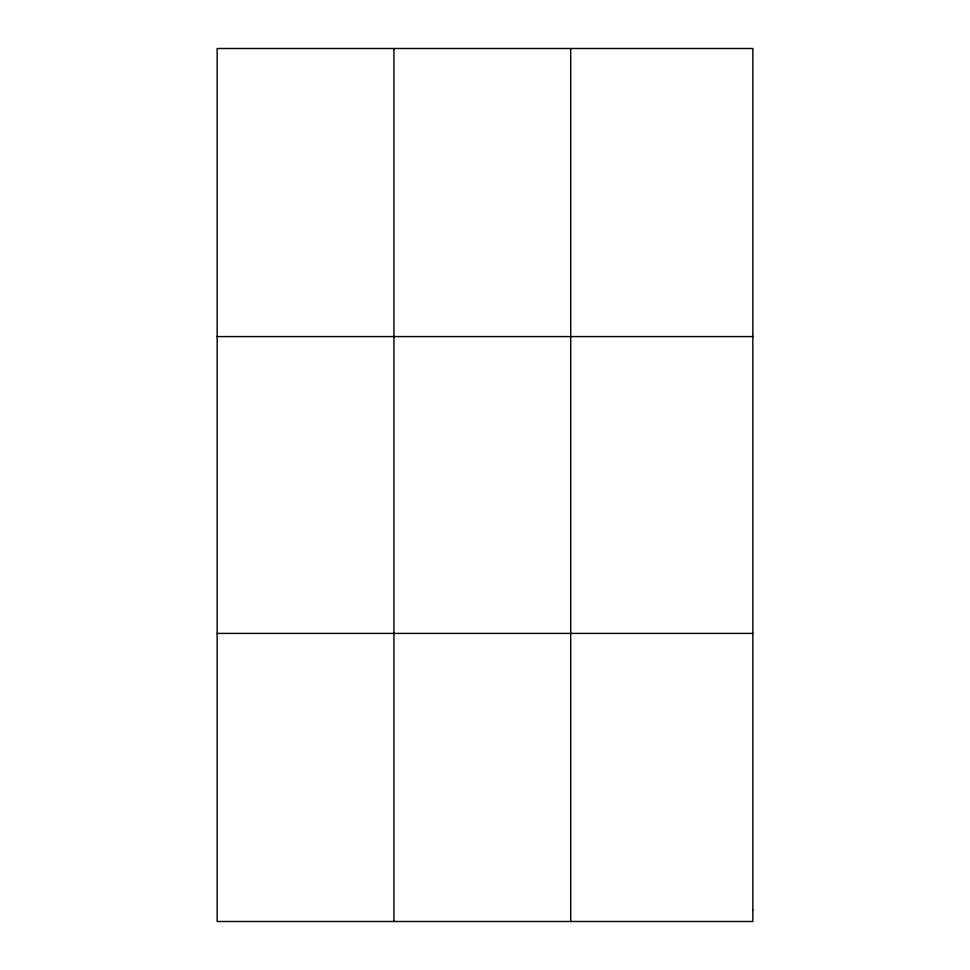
<?xml version="1.0" encoding="UTF-8"?>
<svg xmlns="http://www.w3.org/2000/svg" width="970" height="970" viewBox="0 0 970 970"><rect width="100%" height="100%" fill="white"/><g stroke="black" fill="none" stroke-linecap="round" stroke-linejoin="round"><path stroke-width="1.45" d="M393.929 48.5L393.929 921.5M570.712 48.5L570.712 921.5M217.159 336.59L752.841 336.59M217.159 633.41L752.841 633.41M752.841 909.981L752.841 921.5L217.159 921.5L217.159 48.5L752.841 48.5L752.841 909.981"/></g></svg>
